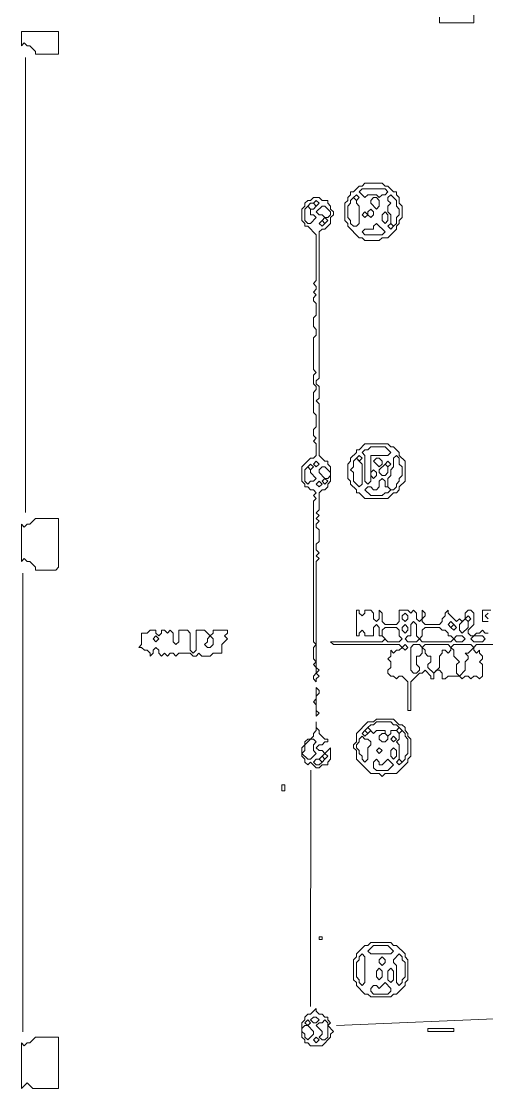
# Model space of a CAD drawing. Extents: x 10 to 1972, y 10 to 1392.
# Drawn here: x 328 to 490.5, y 499 to 871.5 of the extents above; entities that cross this region are included whole.
import ezdxf

# ---------------------------------------------------------------- set-up
doc = ezdxf.new("R2010")
doc.units = 0
for name, color, linetype, lineweight in [('RESIDUAL_GRAPHIC', 3, 'Continuous', 0), ('TEXT_FALLBACK_OUTLINE', 2, 'Continuous', 0), ('TRACE_CURVE', 6, 'Continuous', 0), ('TRACE_STRAIGHT', 5, 'Continuous', 0), ('TRACE_TEXT_SYMBOL', 6, 'Continuous', 0)]:
    doc.layers.add(name, color=color, linetype=linetype, lineweight=lineweight)

msp = doc.modelspace()

# ---------------------------------------------------------------- linework, layer by layer
at = {"layer": 'RESIDUAL_GRAPHIC', "color": 3}
for points in [[(430, 810), (429, 809), (428, 809), (427, 808), (427, 807), (426, 806), (426, 802), (427, 801), (427, 800), (428, 800), (431, 797), (431, 781), (430, 780), (431, 779), (431, 778), (430, 777), (431, 776), (430, 775), (430, 774), (431, 773), (431, 769), (430, 768), (430, 765), (431, 764), (431, 762), (430, 761), (430, 750), (431, 749), (430, 748), (430, 745), (431, 744), (431, 743), (430, 742), (430, 735), (431, 734), (431, 730), (430, 729), (430, 727), (431, 726), (430, 725), (431, 724), (431, 720), (430, 719), (429, 719), (426, 716), (426, 711), (427, 710), (427, 709), (428, 709), (429, 708), (430, 708), (431, 707), (430, 706), (431, 705), (430, 704), (430, 655), (431, 654), (430, 653), (430, 649), (431, 648), (430, 647), (431, 646), (431, 644), (430, 643)], [(430, 643), (430, 642), (431, 641), (431, 642), (432, 643), (431, 644), (432, 645), (431, 646), (431, 683), (432, 684), (431, 685), (432, 686), (431, 687), (431, 689), (432, 690), (432, 694), (431, 695), (431, 696), (432, 697), (431, 698), (432, 699), (431, 700), (432, 701), (432, 707), (433, 708), (434, 708), (435, 709), (435, 710), (436, 711), (436, 716), (435, 717), (435, 718), (434, 718), (432, 720), (432, 738), (431, 739), (432, 740), (432, 744), (431, 745), (431, 746), (432, 747), (432, 798), (433, 799), (434, 799), (436, 801), (436, 803), (437, 804), (437, 805), (436, 806), (436, 807), (435, 808), (435, 809), (433, 809), (432, 810), (430, 810)]]:
    msp.add_lwpolyline(points, dxfattribs=at)
for points in [[(430, 808), (431, 809), (432, 808), (431, 807)], [(427, 806), (428, 807), (429, 806), (429, 804), (430, 804), (431, 803), (429, 801), (428, 801), (427, 802)], [(428, 807), (429, 808), (430, 808), (431, 807), (430, 806), (429, 806)], [(433, 807), (434, 807), (436, 805), (436, 804), (435, 803), (434, 803), (433, 804), (432, 804), (431, 805)], [(432, 801), (433, 802), (434, 801), (433, 800)], [(433, 802), (434, 803), (435, 802), (434, 801)], [(427, 715), (428, 716), (429, 715), (429, 714), (431, 712), (430, 711), (429, 711), (428, 710), (427, 711)], [(428, 716), (429, 717), (430, 716), (429, 715)], [(430, 717), (431, 718), (432, 717), (431, 716)], [(432, 715), (433, 716), (434, 716), (436, 714), (436, 713), (435, 712), (434, 712), (432, 714)], [(433, 711), (434, 712), (435, 711), (434, 710)], [(431, 710), (432, 711), (433, 710), (432, 709)]]:
    msp.add_lwpolyline(points, close=True, dxfattribs=at)
at = {"layer": 'TEXT_FALLBACK_OUTLINE', "color": 2}
for points in [[(373, 659), (372, 658), (370, 658), (370, 654), (369, 653), (370, 653), (371, 652), (372, 652), (373, 651), (373, 650), (374, 651), (374, 652), (375, 653), (376, 652), (376, 651), (377, 650), (378, 651), (379, 650), (380, 651), (381, 651), (382, 650), (383, 651), (387, 651), (388, 650), (389, 650), (390, 651), (391, 650), (394, 650), (395, 651), (398, 651), (398, 654), (400, 656), (399, 657), (400, 658), (400, 659), (395, 659), (395, 658), (394, 657), (392, 659), (389, 659), (389, 652), (388, 651), (387, 652), (387, 658), (386, 659), (383, 659), (383, 655), (382, 654), (381, 655), (381, 658), (380, 659), (379, 658), (378, 659), (377, 659), (377, 658), (376, 657), (375, 658), (375, 659)], [(374, 656), (375, 657), (376, 656), (375, 655)], [(393, 656), (394, 657), (395, 656), (395, 654), (394, 653), (393, 653), (392, 654), (393, 655)]]:
    msp.add_lwpolyline(points, close=True, dxfattribs=at)
at = {"layer": 'TRACE_CURVE', "color": 6}
msp.add_lwpolyline([(474, 873), (474, 871), (486, 871), (486, 881)], dxfattribs=at)
at = {"layer": 'TRACE_STRAIGHT', "color": 5}
for p, q in [((329.49, 858.87), (329.49, 700.12)), ((328.5, 518.87), (328.57, 678.87)), ((429.03, 527.62), (429.07, 610.13)), ((438.09, 521.07), (522.21, 524.53))]:
    msp.add_line(p, q, dxfattribs=at)
at = {"layer": 'TRACE_TEXT_SYMBOL', "color": 6}
for points in [[(328, 868), (328, 863), (329, 864), (330, 863), (331, 863), (333, 861), (333, 860), (341, 860), (341, 868)], [(448, 815), (447, 814), (446, 814), (444, 812), (443, 812), (443, 811), (442, 810), (442, 809), (441, 808), (441, 802), (442, 801), (442, 800), (446, 796), (447, 796), (448, 795), (453, 795), (454, 796), (456, 796), (459, 799), (459, 800), (460, 801), (460, 802), (461, 803), (461, 807), (460, 808), (460, 810), (459, 811), (459, 812), (458, 812), (456, 814), (455, 814), (454, 815)], [(446, 812), (447, 813), (455, 813), (456, 812), (455, 811), (454, 811), (453, 810), (452, 811), (449, 811), (448, 810)], [(443, 809), (444, 810), (445, 809), (445, 808), (446, 807), (446, 801), (445, 800), (444, 800), (443, 801), (443, 802), (442, 803), (442, 807), (443, 808)], [(444, 810), (445, 811), (446, 810), (445, 809)], [(450, 809), (451, 810), (452, 810), (453, 809), (453, 807), (452, 806), (450, 808)], [(456, 810), (457, 811), (459, 809), (459, 807), (460, 806), (460, 804), (459, 803), (459, 801), (458, 800), (457, 801), (457, 804), (456, 805), (456, 807), (457, 808), (456, 809)], [(447, 804), (448, 805), (449, 804), (448, 803)], [(449, 805), (450, 806), (451, 805), (451, 804), (450, 803), (449, 804)], [(454, 804), (455, 805), (456, 804), (456, 802), (455, 801), (454, 802)], [(451, 800), (452, 801), (455, 798), (454, 797), (448, 797), (447, 798), (448, 799), (451, 799)], [(456, 800), (457, 801), (458, 800), (457, 799)], [(448, 724), (446, 722), (445, 722), (445, 721), (443, 719), (443, 718), (442, 717), (442, 712), (443, 711), (443, 710), (445, 708), (445, 707), (446, 707), (448, 705), (456, 705), (458, 707), (459, 707), (460, 708), (460, 709), (462, 711), (462, 718), (460, 720), (460, 721), (458, 723), (457, 723), (456, 724)], [(449, 722), (450, 723), (455, 723), (457, 721), (456, 720), (450, 720), (450, 711), (449, 710), (448, 711), (448, 720), (447, 721), (448, 722)], [(444, 718), (445, 719), (447, 717), (447, 710), (446, 709), (444, 711), (444, 714), (443, 715), (444, 716)], [(445, 719), (446, 720), (447, 719), (446, 718)], [(451, 718), (452, 719), (453, 719), (454, 718), (454, 717), (453, 716)], [(458, 719), (459, 720), (460, 719), (460, 717), (461, 716), (461, 713), (460, 712), (460, 711), (459, 710), (459, 709), (458, 708), (457, 708), (456, 709), (456, 712), (457, 713), (457, 715), (458, 716)], [(455, 717), (456, 716), (456, 714), (455, 713), (454, 713), (453, 714), (453, 715)], [(455, 717), (456, 718), (457, 717), (456, 716)], [(453, 711), (454, 712), (455, 711), (455, 709), (456, 709), (457, 708), (456, 707), (455, 707), (454, 706), (450, 706), (448, 708), (449, 709), (450, 709), (451, 708), (452, 708), (453, 709)], [(450, 714), (451, 715), (452, 714), (452, 713), (451, 712), (450, 713)], [(333, 698), (331, 696), (330, 696), (329, 695), (328, 696), (328, 683), (329, 684), (330, 683), (331, 683), (333, 681), (333, 680), (340, 680), (341, 681), (341, 698)], [(461, 664), (462, 665), (463, 664), (463, 663), (462, 662), (461, 663)], [(483, 663), (484, 664), (485, 663), (484, 662)], [(454, 659), (455, 660), (459, 660), (460, 659), (460, 657), (461, 656), (460, 655), (456, 655), (454, 657)], [(461, 660), (462, 661), (463, 660), (463, 659), (462, 658), (461, 659)], [(464, 661), (465, 662), (466, 661), (466, 657), (467, 656), (466, 655), (463, 655), (462, 656), (463, 657), (464, 657)], [(468, 659), (469, 660), (474, 660), (475, 659), (476, 659), (477, 658), (477, 657), (478, 657), (479, 656), (478, 655), (468, 655), (467, 656), (468, 657)], [(477, 661), (478, 662), (479, 661), (478, 660)], [(478, 660), (479, 661), (480, 660), (479, 659)], [(483, 663), (484, 662), (484, 660), (482, 658), (481, 659), (481, 661)], [(479, 656), (480, 657), (482, 657), (483, 656), (482, 655), (480, 655)], [(485, 656), (486, 657), (489, 657), (490, 656), (489, 655), (486, 655)], [(461, 653), (462, 654), (463, 653), (462, 652)], [(464, 653), (465, 654), (467, 654), (468, 653), (468, 651), (467, 650), (466, 650), (466, 647), (467, 646), (467, 645), (466, 644), (465, 644), (464, 645)], [(468, 653), (469, 654), (477, 654), (478, 653), (478, 652), (477, 651), (476, 652), (475, 652), (475, 651), (474, 650), (474, 646), (472, 644), (470, 646), (470, 647), (471, 648), (471, 650), (470, 650), (469, 651), (469, 652)], [(478, 653), (479, 654), (485, 654), (486, 653), (484, 651), (483, 651), (484, 650), (484, 649), (483, 648), (483, 645), (481, 643), (480, 644), (480, 647), (481, 648), (479, 650), (479, 652)], [(431, 639), (431, 635), (430, 634), (431, 633), (431, 629), (432, 630), (431, 631), (431, 636), (432, 637), (432, 638)], [(431, 627), (431, 624), (430, 623), (430, 622), (429, 621), (428, 621), (427, 620), (427, 619), (426, 618), (426, 615), (427, 614), (427, 613), (428, 612), (429, 613), (431, 611), (432, 611), (433, 612), (435, 612), (435, 613), (436, 614), (436, 618), (434, 616), (433, 617), (432, 617), (431, 618), (432, 619), (433, 619), (434, 620), (435, 620), (435, 621), (434, 621), (432, 623), (432, 624), (431, 625)], [(452, 628), (451, 627), (449, 627), (445, 623), (445, 620), (444, 619), (444, 618), (445, 617), (445, 614), (450, 609), (453, 609), (454, 608), (455, 609), (459, 609), (463, 613), (463, 614), (464, 615), (464, 621), (463, 622), (463, 623), (462, 624), (462, 625), (461, 626), (460, 626), (458, 628)], [(451, 626), (452, 627), (457, 627), (458, 626), (459, 626), (460, 625), (459, 624), (457, 624), (457, 623), (456, 622), (455, 623), (455, 624), (452, 624), (451, 623), (449, 625), (450, 626)], [(447, 623), (448, 624), (449, 623), (448, 622)], [(448, 624), (449, 625), (450, 624), (449, 623)], [(453, 622), (454, 623), (455, 623), (456, 622), (456, 621), (455, 620), (454, 620), (453, 621)], [(459, 624), (460, 625), (461, 624), (460, 623)], [(460, 623), (461, 624), (462, 623), (462, 622), (463, 621), (463, 616), (462, 615), (462, 614), (461, 613), (460, 614), (460, 619), (459, 620), (460, 621)], [(429, 621), (430, 621), (431, 620), (430, 619), (430, 617), (431, 616), (429, 614), (428, 614), (426, 616), (427, 617), (427, 619)], [(446, 621), (447, 622), (448, 621), (449, 621), (450, 620), (450, 619), (449, 618), (449, 614), (448, 613), (447, 614), (447, 615), (446, 616), (446, 617), (445, 618), (445, 619), (446, 620)], [(457, 621), (458, 622), (459, 621), (458, 620)], [(432, 614), (433, 615), (434, 614), (433, 613)], [(433, 615), (434, 616), (435, 615), (434, 614)], [(452, 617), (453, 618), (454, 617), (453, 616)], [(457, 617), (458, 618), (459, 617), (459, 615), (458, 614), (457, 615)], [(430, 613), (431, 614), (432, 614), (433, 613), (432, 612), (431, 612)], [(451, 613), (452, 614), (453, 613), (453, 612), (454, 612), (456, 614), (458, 612), (456, 610), (452, 610), (451, 611)], [(459, 613), (460, 614), (461, 613), (460, 612)], [(419, 605), (419, 603), (420, 603), (420, 605)], [(432, 552), (433, 552), (433, 551), (432, 551)], [(450, 550), (449, 549), (448, 549), (445, 546), (445, 545), (444, 544), (444, 537), (445, 536), (445, 535), (448, 532), (449, 532), (450, 531), (457, 531), (458, 532), (459, 532), (462, 535), (462, 536), (463, 537), (463, 544), (462, 545), (462, 546), (459, 549), (458, 549), (457, 550)], [(451, 549), (456, 549), (458, 547), (457, 546), (450, 546), (449, 547)], [(446, 545), (447, 546), (448, 545), (448, 536), (447, 535), (446, 536), (446, 537), (445, 538), (445, 543), (446, 544)], [(453, 544), (454, 545), (455, 544), (455, 543), (454, 542), (453, 543)], [(460, 546), (461, 545), (461, 544), (462, 543), (462, 538), (461, 537), (461, 536), (460, 535), (459, 536), (459, 542), (458, 543), (458, 544)], [(452, 540), (453, 541), (454, 540), (454, 538), (453, 537), (452, 538)], [(456, 540), (457, 541), (458, 540), (458, 537), (457, 536), (456, 537)], [(455, 536), (457, 534), (457, 533), (456, 532), (451, 532), (450, 533), (450, 534), (451, 535), (452, 535), (453, 534)], [(431, 527), (429, 525), (428, 525), (427, 524), (427, 523), (426, 522), (426, 517), (427, 516), (427, 515), (428, 515), (429, 514), (433, 514), (436, 517), (436, 518), (437, 519), (435, 521), (436, 522), (435, 523), (435, 524), (434, 524), (433, 525), (432, 525), (431, 526)], [(427, 522), (428, 523), (429, 522), (428, 521)], [(429, 523), (430, 524), (431, 524), (432, 523), (431, 522), (430, 522)], [(433, 522), (434, 523), (435, 522), (435, 517), (434, 516), (433, 516), (432, 517), (433, 518), (433, 519), (431, 521), (432, 522)], [(426, 520), (427, 521), (428, 521), (430, 519), (430, 518), (428, 516), (427, 517), (427, 518), (426, 519)], [(470, 520), (479, 520), (479, 519), (470, 519)], [(333, 517), (331, 515), (330, 515), (329, 514), (328, 515), (328, 499), (330, 501), (332, 499), (341, 499), (341, 517)], [(430, 516), (431, 517), (432, 516), (431, 515)]]:
    msp.add_lwpolyline(points, close=True, dxfattribs=at)
for points in [[(445, 666), (445, 657), (446, 657), (446, 658), (447, 659), (448, 658), (448, 657), (451, 657), (451, 660), (452, 661), (453, 660), (453, 657), (454, 657), (455, 656), (454, 655), (436, 655), (437, 654), (460, 654), (461, 653), (460, 652), (459, 652), (458, 651), (457, 652), (457, 650), (456, 649), (457, 648), (457, 646), (456, 645), (456, 644), (457, 643), (458, 643), (459, 642), (460, 643), (461, 643), (463, 641), (463, 631), (464, 631), (464, 641), (467, 644), (468, 644), (469, 645), (471, 643), (471, 642), (472, 642), (472, 644), (473, 645), (474, 645), (475, 644), (475, 642), (476, 642), (477, 643), (481, 643), (482, 642), (483, 643), (484, 643), (485, 642), (486, 643), (487, 643), (488, 642), (489, 643), (489, 647), (488, 648), (489, 649), (489, 650)], [(486, 661), (486, 665), (485, 666), (484, 666), (483, 665), (483, 663), (482, 662), (481, 663), (480, 662), (477, 665), (477, 666), (476, 665), (476, 664), (475, 663), (475, 662), (474, 661), (469, 661), (468, 662), (468, 663), (469, 664), (469, 665), (468, 666), (468, 663), (467, 662), (466, 663), (466, 665), (465, 666), (464, 665), (463, 666), (460, 666), (460, 662), (459, 661), (455, 661), (454, 662), (454, 665), (453, 666), (453, 663), (452, 662), (451, 663), (451, 665), (450, 666), (448, 666), (448, 665), (447, 664), (446, 665), (446, 666), (445, 666)], [(492, 666), (489, 666), (489, 662), (491, 662)], [(491, 663), (490, 664), (491, 665)], [(491, 658), (490, 658), (489, 659), (488, 658), (487, 658), (486, 657), (485, 657), (484, 658), (484, 659), (486, 661)], [(489, 650), (488, 651), (488, 652), (487, 651), (486, 652), (486, 653), (487, 654), (509, 654)]]:
    msp.add_lwpolyline(points, dxfattribs=at)

doc.saveas('drawing.dxf')
